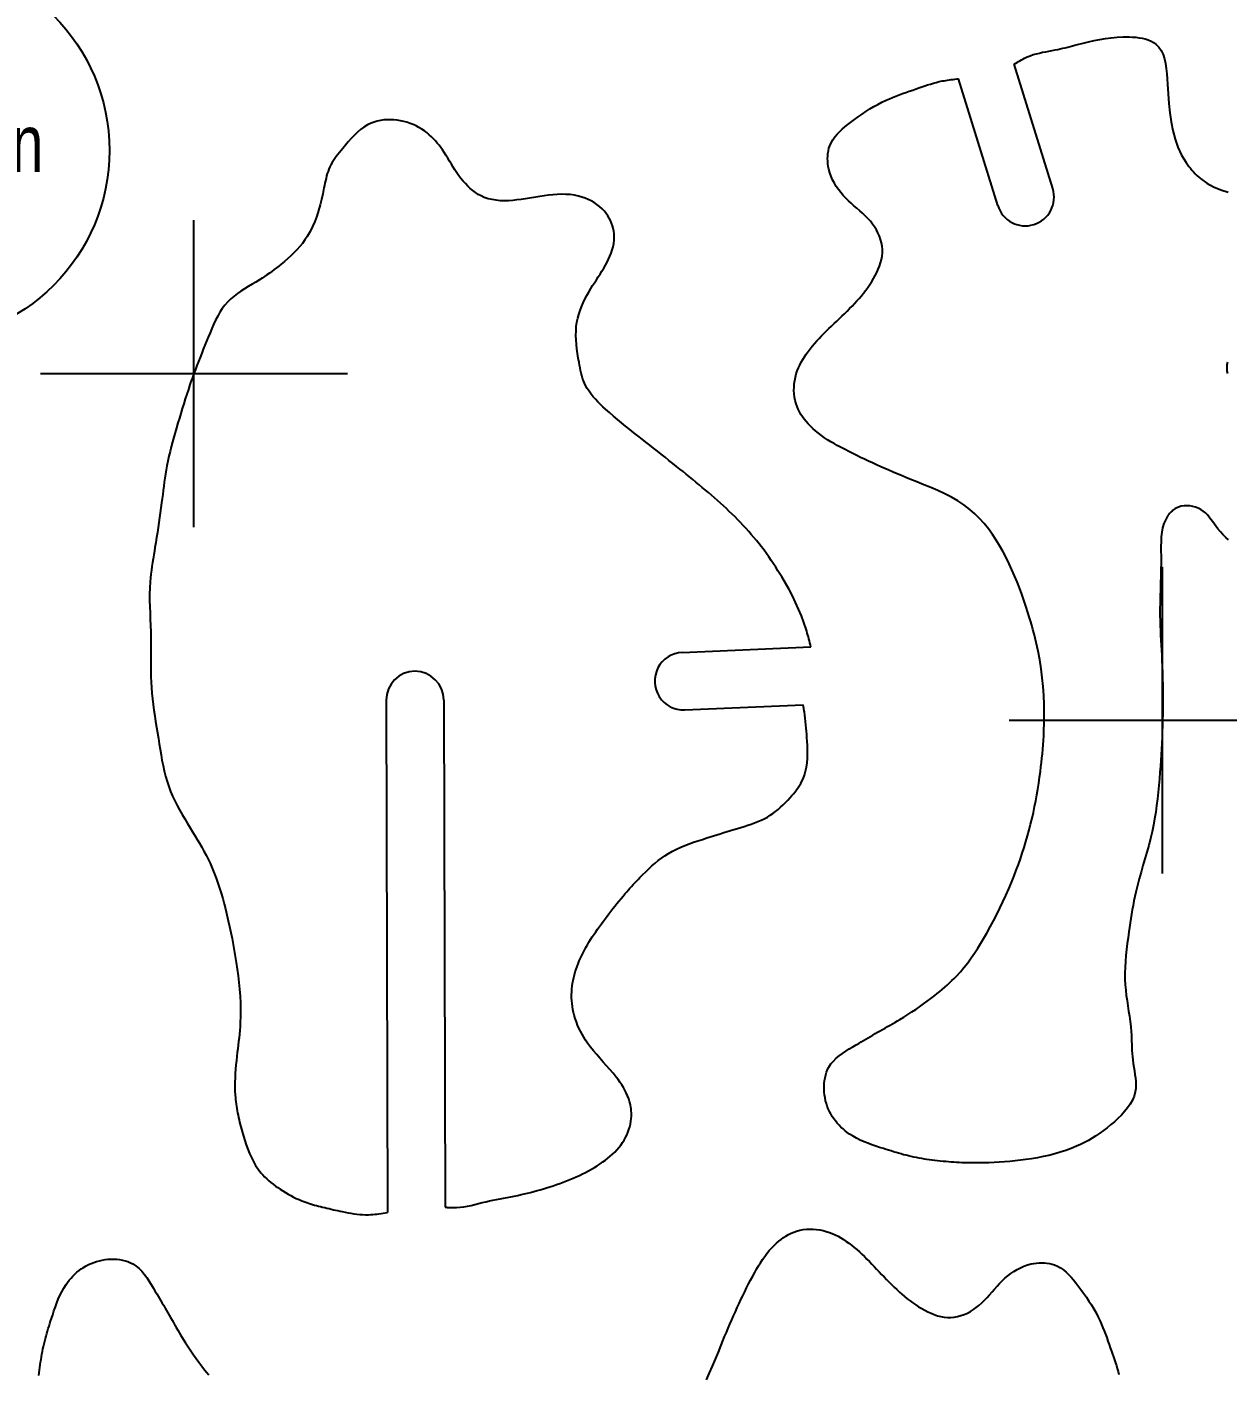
# Model space of a CAD drawing. Header units: millimetres. Extents: x -0.1 to 63, y 0 to 35.
# Drawn here: x 16.67 to 24.48, y 14.26 to 23.04 of the extents above; entities that cross this region are included whole.
import ezdxf

# ---------------------------------------------------------------- set-up
doc = ezdxf.new("R2010")
doc.units = ezdxf.units.MM
doc.header["$MEASUREMENT"] = 0
doc.header["$PDMODE"] = 2
doc.layers.get('0').update_dxf_attribs({"linetype": 'CONTINUOUS'})
doc.layers.add('CK_LEVEL_1', color=7, linetype='CONTINUOUS')
doc.styles.get("Standard").update_dxf_attribs({"font": 'txt', "width": 0.75})

msp = doc.modelspace()

# ---------------------------------------------------------------- linework, layer by layer
at = {"color": 1, "linetype": 'CONTINUOUS'}
msp.add_circle((15.9608, 22.232), 1.2429, dxfattribs=at)
at = {"layer": 'CK_LEVEL_1', "color": 3, "linetype": 'CONTINUOUS'}
for p, q in [((23.3479, 21.9842), (23.0972, 22.7944)), ((22.9895, 21.8732), (22.7339, 22.699)), ((20.9344, 18.9621), (21.7724, 18.9992)), ((19.006, 18.6509), (19.0144, 15.314)), ((19.3812, 18.6519), (19.3895, 15.3482)), ((20.951, 18.5872), (21.7219, 18.6214))]:
    msp.add_line(p, q, dxfattribs=at)
for points in [[(23.0972, 22.7944), (23.1064, 22.8001), (23.1156, 22.8059), (23.1249, 22.8115), (23.1342, 22.8171), (23.1436, 22.8225), (23.153, 22.8277), (23.1626, 22.8327), (23.1722, 22.8375), (23.182, 22.8419), (23.2012, 22.8496), (23.2208, 22.8563), (23.2408, 22.862), (23.261, 22.8671), (23.2815, 22.8715), (23.3022, 22.8757), (23.3229, 22.8796), (23.3437, 22.8834), (23.3644, 22.8874), (23.3806, 22.8908), (23.3967, 22.8943), (23.4128, 22.898), (23.4289, 22.9017), (23.4448, 22.9056), (23.4608, 22.9096), (23.4767, 22.9136), (23.4925, 22.9176), (23.5083, 22.9216), (23.5447, 22.9308), (23.5811, 22.9396), (23.6175, 22.9479), (23.6542, 22.9553), (23.6912, 22.9617), (23.7288, 22.9668), (23.767, 22.9704), (23.8059, 22.9722), (23.8458, 22.9721), (23.8671, 22.9711), (23.8885, 22.9694), (23.9096, 22.9668), (23.9304, 22.9632), (23.9504, 22.9585), (23.9696, 22.9525), (23.9876, 22.9451), (24.0042, 22.9361), (24.0192, 22.9255), (24.0384, 22.9062), (24.0538, 22.8832), (24.0659, 22.8572), (24.0751, 22.8286), (24.0819, 22.7979), (24.0869, 22.7657), (24.0904, 22.7324), (24.093, 22.6986), (24.0951, 22.6647), (24.0992, 22.6004), (24.104, 22.5379), (24.1103, 22.4773), (24.1186, 22.4185), (24.1297, 22.3616), (24.1444, 22.3067), (24.1631, 22.2537), (24.1868, 22.2026), (24.216, 22.1536), (24.2249, 22.1408), (24.2342, 22.1282), (24.2439, 22.1158), (24.2541, 22.1036), (24.2646, 22.0919), (24.2755, 22.0804), (24.2868, 22.0694), (24.2985, 22.0588), (24.3105, 22.0488), (24.3515, 22.0199), (24.3954, 21.996), (24.4419, 21.9767), (24.4904, 21.9612)], [(24.4853, 20.852), (24.4822, 20.8382), (24.4806, 20.8239), (24.4806, 20.8093), (24.482, 20.7946), (24.4849, 20.78)], [(17.7541, 20.779), (17.7524, 20.7744), (17.7507, 20.7698), (17.7491, 20.7652), (17.7474, 20.7606), (17.7457, 20.756), (17.7441, 20.7513), (17.7424, 20.7467), (17.7408, 20.7421), (17.7391, 20.7375), (17.7284, 20.7067), (17.718, 20.6757), (17.7077, 20.6447), (17.6977, 20.6135), (17.6879, 20.5822), (17.6783, 20.5509), (17.6687, 20.5195), (17.6593, 20.488), (17.65, 20.4566), (17.6409, 20.4258), (17.632, 20.3949), (17.6233, 20.3641), (17.6148, 20.3332), (17.6066, 20.3022), (17.5989, 20.2712), (17.5915, 20.24), (17.5847, 20.2088), (17.5784, 20.1774), (17.5735, 20.1509), (17.5691, 20.1243), (17.565, 20.0976), (17.5612, 20.0709), (17.5575, 20.0441), (17.554, 20.0174), (17.5506, 19.9906), (17.5472, 19.9637), (17.5438, 19.937), (17.5396, 19.9046), (17.5352, 19.8723), (17.5307, 19.84), (17.526, 19.8077), (17.5212, 19.7754), (17.5162, 19.7432), (17.5112, 19.7109), (17.506, 19.6787), (17.5006, 19.6465), (17.4964, 19.6216), (17.4922, 19.5968), (17.4881, 19.572), (17.4841, 19.5471), (17.4803, 19.5223), (17.4768, 19.4974), (17.4737, 19.4725), (17.4711, 19.4475), (17.4689, 19.4226), (17.4667, 19.382), (17.4657, 19.3414), (17.4658, 19.3007), (17.4667, 19.2599), (17.4681, 19.2191), (17.4698, 19.1783), (17.4715, 19.1374), (17.473, 19.0965), (17.4741, 19.0556), (17.4744, 19.0196), (17.4744, 18.9836), (17.4741, 18.9476), (17.4738, 18.9116), (17.4736, 18.8757), (17.4736, 18.8398), (17.4741, 18.8039), (17.4753, 18.7681), (17.4771, 18.7324), (17.48, 18.6956), (17.4838, 18.6589), (17.4883, 18.6223), (17.4934, 18.5856), (17.499, 18.549), (17.5049, 18.5123), (17.5109, 18.4757), (17.517, 18.4389), (17.523, 18.4021), (17.5286, 18.3666), (17.5342, 18.331), (17.54, 18.2955), (17.5462, 18.2601), (17.553, 18.2249), (17.5605, 18.19), (17.5691, 18.1554), (17.5789, 18.1213), (17.59, 18.0876), (17.602, 18.0565), (17.6152, 18.0257), (17.6295, 17.9954), (17.6448, 17.9655), (17.6608, 17.9358), (17.6775, 17.9064), (17.6947, 17.8772), (17.7122, 17.8482), (17.7299, 17.8192), (17.7453, 17.794), (17.7606, 17.7689), (17.7758, 17.7436), (17.7908, 17.7183), (17.8054, 17.6929), (17.8197, 17.6673), (17.8335, 17.6414), (17.8467, 17.6153), (17.8593, 17.589), (17.8735, 17.5571), (17.8867, 17.5248), (17.8991, 17.4922), (17.9107, 17.4592), (17.9216, 17.4259), (17.9319, 17.3924), (17.9415, 17.3586), (17.9507, 17.3248), (17.9594, 17.2908), (17.9689, 17.2523), (17.9779, 17.2138), (17.9864, 17.1752), (17.9945, 17.1365), (18.0022, 17.0978), (18.0095, 17.0589), (18.0164, 17.02), (18.0229, 16.981), (18.0291, 16.9419), (18.0355, 16.8983), (18.0413, 16.8547), (18.0465, 16.811), (18.0509, 16.7672), (18.0543, 16.7234), (18.0567, 16.6796), (18.0579, 16.6357), (18.0578, 16.592), (18.0562, 16.5483), (18.0547, 16.524), (18.0528, 16.4998), (18.0506, 16.4756), (18.0481, 16.4513), (18.0454, 16.4271), (18.0425, 16.4029), (18.0396, 16.3787), (18.0367, 16.3545), (18.0338, 16.3302), (18.0307, 16.3022), (18.0278, 16.2741), (18.0254, 16.2461), (18.0233, 16.218), (18.0218, 16.1899), (18.0209, 16.1618), (18.0208, 16.1337), (18.0214, 16.1056), (18.0229, 16.0776), (18.0241, 16.063), (18.0255, 16.0484), (18.0272, 16.0339), (18.029, 16.0194), (18.0311, 16.0049), (18.0334, 15.9904), (18.0359, 15.976), (18.0386, 15.9616), (18.0414, 15.9473), (18.0446, 15.932), (18.048, 15.9167), (18.0516, 15.9014), (18.0553, 15.8862), (18.0591, 15.871), (18.0632, 15.8559), (18.0674, 15.8407), (18.0717, 15.8256), (18.0762, 15.8104), (18.085, 15.782), (18.0945, 15.7538), (18.1047, 15.7258), (18.1159, 15.6982), (18.1281, 15.6712), (18.1415, 15.645), (18.1562, 15.6196), (18.1724, 15.5953), (18.1902, 15.5722), (18.2022, 15.5584), (18.2148, 15.5452), (18.228, 15.5324), (18.2418, 15.52), (18.2559, 15.5081), (18.2705, 15.4967), (18.2854, 15.4856), (18.3006, 15.4748), (18.316, 15.4644), (18.3329, 15.4535), (18.3501, 15.4429), (18.3674, 15.4328), (18.385, 15.4231), (18.4027, 15.4139), (18.4207, 15.4051), (18.4389, 15.3968), (18.4573, 15.3891), (18.476, 15.382), (18.4886, 15.3775), (18.5013, 15.3733), (18.5141, 15.3692), (18.5269, 15.3654), (18.5398, 15.3617), (18.5528, 15.3582), (18.5658, 15.3548), (18.5788, 15.3515), (18.5918, 15.3483), (18.606, 15.3448), (18.6202, 15.3413), (18.6344, 15.338), (18.6487, 15.3347), (18.6629, 15.3314), (18.6772, 15.3282), (18.6915, 15.325), (18.7058, 15.322), (18.7202, 15.3189), (18.739, 15.3151), (18.7579, 15.3115), (18.7768, 15.3081), (18.7958, 15.3051), (18.8148, 15.3025), (18.8338, 15.3005), (18.8528, 15.2991), (18.8718, 15.2983), (18.8909, 15.2984), (18.9046, 15.299), (18.9184, 15.3), (18.9321, 15.3013), (18.9458, 15.303), (18.9595, 15.3049), (18.9732, 15.307), (18.987, 15.3092), (19.0007, 15.3116), (19.0144, 15.314)], [(24.4933, 19.6951), (24.4745, 19.7117), (24.4564, 19.7291), (24.4391, 19.7474), (24.4228, 19.7667), (24.4113, 19.7818), (24.4002, 19.7972), (24.3892, 19.8128), (24.3781, 19.8282), (24.3666, 19.8432), (24.3545, 19.8575), (24.3415, 19.8708), (24.3274, 19.8829), (24.3119, 19.8934), (24.2957, 19.9019), (24.2783, 19.9087), (24.26, 19.9136), (24.2413, 19.9167), (24.2223, 19.9178), (24.2034, 19.9169), (24.1849, 19.9139), (24.1671, 19.9087), (24.1504, 19.9013), (24.1435, 19.8974), (24.1369, 19.893), (24.1306, 19.8882), (24.1245, 19.8831), (24.1187, 19.8778), (24.1131, 19.8721), (24.1079, 19.8662), (24.1029, 19.8601), (24.0982, 19.8538), (24.0831, 19.8288), (24.0716, 19.8022), (24.0634, 19.7741), (24.0579, 19.7449), (24.0545, 19.7148), (24.0528, 19.684), (24.0523, 19.6528), (24.0525, 19.6214), (24.0528, 19.5902), (24.0527, 19.5454), (24.0521, 19.5013), (24.0511, 19.4577), (24.0499, 19.4146), (24.0486, 19.3718), (24.0473, 19.3292), (24.0464, 19.2868), (24.0459, 19.2443), (24.046, 19.2017), (24.0466, 19.1698), (24.0476, 19.1377), (24.0488, 19.1056), (24.0503, 19.0734), (24.0519, 19.0411), (24.0536, 19.0088), (24.0554, 18.9765), (24.0571, 18.9441), (24.0586, 18.9118), (24.0604, 18.871), (24.0618, 18.8303), (24.063, 18.7897), (24.0638, 18.7491), (24.0644, 18.7084), (24.0646, 18.6678), (24.0646, 18.6273), (24.0643, 18.5867), (24.0636, 18.5461), (24.0636, 18.5433), (24.0635, 18.5404), (24.0635, 18.5376), (24.0634, 18.5347), (24.0633, 18.5319), (24.0633, 18.529), (24.0632, 18.5262), (24.0631, 18.5233), (24.0631, 18.5205)], [(19.3895, 15.3482), (19.3952, 15.3477), (19.4009, 15.3471), (19.4066, 15.3466), (19.4123, 15.3461), (19.418, 15.3457), (19.4236, 15.3453), (19.4293, 15.345), (19.435, 15.3448), (19.4407, 15.3446), (19.4647, 15.345), (19.4887, 15.347), (19.5126, 15.3502), (19.5365, 15.3545), (19.5603, 15.3596), (19.5841, 15.3652), (19.6079, 15.3711), (19.6317, 15.3771), (19.6554, 15.3829), (19.6786, 15.3882), (19.7017, 15.3931), (19.7248, 15.3977), (19.748, 15.4022), (19.7711, 15.4066), (19.7942, 15.411), (19.8173, 15.4154), (19.8403, 15.4199), (19.8634, 15.4246), (19.8844, 15.4292), (19.9053, 15.4339), (19.9262, 15.4389), (19.9471, 15.4442), (19.968, 15.4496), (19.9888, 15.4553), (20.0095, 15.4611), (20.0302, 15.4672), (20.0508, 15.4735), (20.0727, 15.4804), (20.0945, 15.4875), (20.1163, 15.4949), (20.1379, 15.5025), (20.1595, 15.5104), (20.1809, 15.5186), (20.2022, 15.5272), (20.2234, 15.536), (20.2444, 15.5452), (20.2645, 15.5544), (20.2845, 15.5639), (20.3043, 15.5739), (20.3239, 15.5842), (20.3433, 15.595), (20.3624, 15.6062), (20.3813, 15.6178), (20.3999, 15.63), (20.4182, 15.6426), (20.4344, 15.6545), (20.4503, 15.6669), (20.4658, 15.6797), (20.4808, 15.6931), (20.4952, 15.707), (20.5091, 15.7215), (20.5223, 15.7366), (20.5347, 15.7523), (20.5462, 15.7687), (20.5562, 15.7845), (20.5654, 15.8009), (20.5737, 15.8178), (20.581, 15.8352), (20.5875, 15.8528), (20.5929, 15.8708), (20.5972, 15.8891), (20.6005, 15.9076), (20.6026, 15.9262), (20.6034, 15.9384), (20.6036, 15.9506), (20.6034, 15.9629), (20.6027, 15.9751), (20.6014, 15.9873), (20.5998, 15.9994), (20.5976, 16.0114), (20.595, 16.0233), (20.592, 16.0351), (20.5859, 16.0544), (20.5787, 16.0734), (20.5704, 16.0919), (20.5612, 16.1101), (20.5512, 16.1279), (20.5404, 16.1453), (20.529, 16.1623), (20.517, 16.179), (20.5046, 16.1953), (20.4843, 16.2206), (20.4632, 16.2453), (20.4418, 16.2695), (20.4202, 16.2934), (20.3986, 16.3174), (20.3774, 16.3415), (20.3566, 16.366), (20.3366, 16.3911), (20.3176, 16.417), (20.3052, 16.4355), (20.2933, 16.4544), (20.2821, 16.4738), (20.2716, 16.4936), (20.2619, 16.5138), (20.253, 16.5344), (20.2449, 16.5553), (20.2376, 16.5765), (20.2313, 16.598), (20.2267, 16.6167), (20.2227, 16.6356), (20.2195, 16.6546), (20.2171, 16.6737), (20.2153, 16.6929), (20.2143, 16.7121), (20.2141, 16.7313), (20.2146, 16.7506), (20.2159, 16.7697), (20.2179, 16.7884), (20.2206, 16.807), (20.2239, 16.8255), (20.2279, 16.8439), (20.2325, 16.8621), (20.2377, 16.8802), (20.2434, 16.8982), (20.2496, 16.916), (20.2563, 16.9336), (20.2637, 16.9518), (20.2716, 16.9699), (20.28, 16.9877), (20.2887, 17.0054), (20.2979, 17.0228), (20.3073, 17.0401), (20.3171, 17.0572), (20.3272, 17.0741), (20.3376, 17.0908), (20.3487, 17.1082), (20.3601, 17.1255), (20.3717, 17.1425), (20.3835, 17.1595), (20.3955, 17.1763), (20.4077, 17.1931), (20.4199, 17.2097), (20.4323, 17.2263), (20.4448, 17.2428), (20.4575, 17.2595), (20.4704, 17.2762), (20.4833, 17.2928), (20.4962, 17.3094), (20.5093, 17.3259), (20.5225, 17.3422), (20.5359, 17.3585), (20.5493, 17.3746), (20.5629, 17.3906), (20.5732, 17.4025), (20.5835, 17.4142), (20.5939, 17.4259), (20.6044, 17.4376), (20.615, 17.4492), (20.6257, 17.4607), (20.6365, 17.4721), (20.6474, 17.4835), (20.6583, 17.4948), (20.6774, 17.5143), (20.6968, 17.5334), (20.7165, 17.5522), (20.7367, 17.5705), (20.7572, 17.5883), (20.7783, 17.6054), (20.7998, 17.6217), (20.822, 17.6371), (20.8447, 17.6515), (20.8706, 17.6662), (20.8971, 17.6798), (20.9243, 17.6922), (20.9519, 17.7038), (20.9799, 17.7145), (21.0083, 17.7247), (21.0368, 17.7344), (21.0654, 17.7437), (21.094, 17.7529), (21.1162, 17.7599), (21.1383, 17.7669), (21.1604, 17.7739), (21.1825, 17.7809), (21.2046, 17.7878), (21.2267, 17.7947), (21.2489, 17.8015), (21.2711, 17.8083), (21.2934, 17.815), (21.3159, 17.8218), (21.3384, 17.8286), (21.3608, 17.8356), (21.3831, 17.843), (21.4052, 17.8508), (21.4269, 17.8593), (21.4482, 17.8684), (21.469, 17.8785), (21.4893, 17.8895), (21.5075, 17.9007), (21.5252, 17.9128), (21.5423, 17.9258), (21.5591, 17.9394), (21.5753, 17.9537), (21.5912, 17.9687), (21.6067, 17.9841), (21.6219, 18), (21.6367, 18.0162), (21.6478, 18.0287), (21.6587, 18.0414), (21.6692, 18.0543), (21.6793, 18.0674), (21.689, 18.0808), (21.6981, 18.0945), (21.7065, 18.1084), (21.7142, 18.1227), (21.7211, 18.1373), (21.7307, 18.1625), (21.7381, 18.1886), (21.7435, 18.2154), (21.7471, 18.2428), (21.7493, 18.2706), (21.7502, 18.2987), (21.7502, 18.3269), (21.7494, 18.3552), (21.7481, 18.3833), (21.747, 18.405), (21.7457, 18.4266), (21.7442, 18.4481), (21.7425, 18.4694), (21.7405, 18.4907), (21.7383, 18.5119), (21.7358, 18.5331), (21.733, 18.5542), (21.7298, 18.5753), (21.729, 18.5804), (21.7282, 18.5856), (21.7273, 18.5907), (21.7264, 18.5958), (21.7255, 18.6009), (21.7246, 18.606), (21.7237, 18.6112), (21.7228, 18.6163), (21.7219, 18.6214)]]:
    msp.add_lwpolyline(points, dxfattribs=at)
at = {"layer": 'CK_LEVEL_1', "color": 1, "linetype": 'CONTINUOUS'}
for points in [[(24.0631, 18.5205), (24.0621, 18.4829), (24.0608, 18.4453), (24.0593, 18.4078), (24.0576, 18.3702), (24.0556, 18.3326), (24.0534, 18.295), (24.0511, 18.2574), (24.0485, 18.2198), (24.0457, 18.1822), (24.0423, 18.1386), (24.0385, 18.095), (24.0343, 18.0515), (24.0295, 18.008), (24.0241, 17.9646), (24.018, 17.9214), (24.011, 17.8783), (24.0031, 17.8354), (23.9942, 17.7928), (23.9838, 17.7488), (23.9725, 17.7049), (23.9605, 17.6613), (23.948, 17.6177), (23.9354, 17.5742), (23.9229, 17.5306), (23.9108, 17.487), (23.8992, 17.4433), (23.8886, 17.3994), (23.8823, 17.371), (23.8764, 17.3425), (23.8709, 17.314), (23.8658, 17.2854), (23.8609, 17.2567), (23.8563, 17.2279), (23.8519, 17.1991), (23.8476, 17.1702), (23.8434, 17.1413), (23.838, 17.103), (23.8329, 17.0646), (23.8283, 17.0261), (23.8243, 16.9876), (23.821, 16.9491), (23.8188, 16.9106), (23.8177, 16.8721), (23.818, 16.8337), (23.8198, 16.7953), (23.8227, 16.7612), (23.8266, 16.7272), (23.8313, 16.6932), (23.8364, 16.6593), (23.8417, 16.6254), (23.8469, 16.5915), (23.8516, 16.5576), (23.8556, 16.5237), (23.8587, 16.4898), (23.8599, 16.4697), (23.8608, 16.4495), (23.8616, 16.4294), (23.8622, 16.4091), (23.8629, 16.3889), (23.8637, 16.3686), (23.8649, 16.3482), (23.8665, 16.3277), (23.8686, 16.3071), (23.8718, 16.2836), (23.8756, 16.26), (23.8794, 16.2364), (23.883, 16.2129), (23.8861, 16.1895), (23.8881, 16.1664), (23.8889, 16.1436), (23.8879, 16.1212), (23.8848, 16.0993), (23.8774, 16.0718), (23.8663, 16.0453), (23.8521, 16.0196), (23.8352, 15.9948), (23.8159, 15.9709), (23.7948, 15.9479), (23.7723, 15.9258), (23.7488, 15.9045), (23.7248, 15.8842), (23.7011, 15.8652), (23.6774, 15.847), (23.6534, 15.8297), (23.6292, 15.8132), (23.6048, 15.7976), (23.58, 15.7829), (23.5549, 15.7691), (23.5293, 15.7562), (23.5033, 15.7441), (23.4686, 15.7297), (23.4331, 15.7167), (23.397, 15.7051), (23.3603, 15.6947), (23.3232, 15.6854), (23.2857, 15.6772), (23.2479, 15.67), (23.21, 15.6636), (23.172, 15.658), (23.1374, 15.6535), (23.1029, 15.6495), (23.0685, 15.6461), (23.034, 15.6431), (22.9995, 15.6407), (22.965, 15.6388), (22.9305, 15.6374), (22.896, 15.6365), (22.8615, 15.636), (22.8439, 15.6359), (22.8262, 15.636), (22.8086, 15.6362), (22.791, 15.6365), (22.7734, 15.6369), (22.7557, 15.6375), (22.7381, 15.6383), (22.7205, 15.6391), (22.7029, 15.6402), (22.6854, 15.6413), (22.6679, 15.6427), (22.6504, 15.6442), (22.6329, 15.6458), (22.6154, 15.6476), (22.598, 15.6495), (22.5805, 15.6516), (22.5631, 15.6538), (22.5457, 15.6562), (22.5285, 15.6587), (22.5113, 15.6614), (22.4942, 15.6642), (22.4771, 15.6673), (22.4601, 15.6705), (22.4431, 15.6739), (22.4261, 15.6775), (22.4092, 15.6814), (22.3924, 15.6855), (22.376, 15.6897), (22.3596, 15.6942), (22.3433, 15.6988), (22.327, 15.7036), (22.3107, 15.7086), (22.2945, 15.7137), (22.2782, 15.7188), (22.262, 15.724), (22.2457, 15.7292), (22.2201, 15.7375), (22.1944, 15.746), (22.1689, 15.7548), (22.1436, 15.7641), (22.1186, 15.7742), (22.0941, 15.785), (22.0701, 15.7969), (22.0467, 15.8099), (22.0241, 15.8242), (22.0095, 15.8346), (21.9953, 15.8456), (21.9816, 15.8572), (21.9684, 15.8695), (21.9557, 15.8823), (21.9437, 15.8956), (21.9323, 15.9095), (21.9217, 15.924), (21.9118, 15.9389), (21.9023, 15.9549), (21.8937, 15.9714), (21.886, 15.9883), (21.8792, 16.0057), (21.8733, 16.0234), (21.8684, 16.0415), (21.8644, 16.0599), (21.8614, 16.0786), (21.8593, 16.0975), (21.8582, 16.1164), (21.8581, 16.1353), (21.8591, 16.1542), (21.8612, 16.1729), (21.8644, 16.1914), (21.8688, 16.2094), (21.8744, 16.2269), (21.8813, 16.2437), (21.8895, 16.2596), (21.9032, 16.2805), (21.9192, 16.2997), (21.9372, 16.3176), (21.9569, 16.3341), (21.9778, 16.3497), (21.9998, 16.3644), (22.0223, 16.3785), (22.0452, 16.392), (22.068, 16.4054), (22.0838, 16.4146), (22.0995, 16.4239), (22.115, 16.4331), (22.1304, 16.4422), (22.1458, 16.4513), (22.1611, 16.4604), (22.1764, 16.4694), (22.1917, 16.4783), (22.2071, 16.4873), (22.2232, 16.4964), (22.2393, 16.5056), (22.2554, 16.5147), (22.2716, 16.5239), (22.2878, 16.533), (22.3039, 16.5423), (22.3201, 16.5516), (22.3361, 16.5609), (22.3522, 16.5705), (22.3783, 16.5864), (22.4043, 16.6027), (22.4299, 16.6194), (22.4554, 16.6364), (22.4805, 16.6538), (22.5055, 16.6715), (22.5302, 16.6896), (22.5546, 16.7081), (22.5789, 16.7268), (22.5954, 16.74), (22.6119, 16.7533), (22.6282, 16.7669), (22.6442, 16.7806), (22.6601, 16.7946), (22.6757, 16.8089), (22.691, 16.8234), (22.706, 16.8383), (22.7207, 16.8534), (22.7463, 16.8814), (22.7707, 16.9105), (22.7941, 16.9404), (22.8166, 16.9711), (22.8383, 17.0025), (22.8592, 17.0344), (22.8794, 17.0669), (22.899, 17.0997), (22.9181, 17.1328), (22.9405, 17.1731), (22.9623, 17.2136), (22.9834, 17.2545), (23.0038, 17.2956), (23.0236, 17.337), (23.0427, 17.3787), (23.0612, 17.4207), (23.079, 17.4629), (23.096, 17.5055), (23.1102, 17.5423), (23.1238, 17.5793), (23.1368, 17.6165), (23.1494, 17.6539), (23.1614, 17.6915), (23.1728, 17.7293), (23.1837, 17.7672), (23.1941, 17.8053), (23.2038, 17.8435), (23.2129, 17.8812), (23.2214, 17.9191), (23.2294, 17.9571), (23.2369, 17.9952), (23.2439, 18.0334), (23.2504, 18.0717), (23.2564, 18.11), (23.262, 18.1484), (23.2672, 18.1869), (23.2708, 18.2156), (23.2742, 18.2444), (23.2773, 18.2732), (23.2802, 18.302), (23.2828, 18.3308), (23.2851, 18.3597), (23.2871, 18.3885), (23.2888, 18.4175), (23.2901, 18.4464), (23.2919, 18.5049), (23.2923, 18.5635), (23.2912, 18.622), (23.2886, 18.6806), (23.2845, 18.739), (23.2788, 18.7973), (23.2715, 18.8554), (23.2625, 18.9132), (23.2517, 18.9707), (23.2458, 18.999), (23.2394, 19.0272), (23.2327, 19.0553), (23.2256, 19.0834), (23.2181, 19.1113), (23.2104, 19.1392), (23.2024, 19.167), (23.1941, 19.1946), (23.1856, 19.2222), (23.1727, 19.2625), (23.1593, 19.3026), (23.1453, 19.3425), (23.1307, 19.3821), (23.1154, 19.4215), (23.0992, 19.4607), (23.0822, 19.4996), (23.0643, 19.5383), (23.0454, 19.5767), (23.0246, 19.6162), (23.0026, 19.6552), (22.9793, 19.6934), (22.9546, 19.7306), (22.9285, 19.7666), (22.9008, 19.8011), (22.8715, 19.8339), (22.8406, 19.8647), (22.8078, 19.8934), (22.7695, 19.9224), (22.7293, 19.9488), (22.6874, 19.973), (22.6441, 19.9953), (22.5997, 20.0161), (22.5546, 20.0358), (22.509, 20.0546), (22.4632, 20.073), (22.4176, 20.0913), (22.39, 20.1025), (22.3626, 20.1138), (22.3353, 20.1252), (22.3081, 20.1368), (22.281, 20.1484), (22.254, 20.1602), (22.2271, 20.172), (22.2003, 20.1841), (22.1735, 20.1962), (22.1477, 20.208), (22.122, 20.22), (22.0964, 20.2322), (22.0708, 20.2446), (22.0453, 20.2572), (22.02, 20.27), (21.9947, 20.2832), (21.9696, 20.2966), (21.9446, 20.3103), (21.9234, 20.3224), (21.9023, 20.3348), (21.8815, 20.3476), (21.8611, 20.3609), (21.8411, 20.3748), (21.8216, 20.3893), (21.8026, 20.4046), (21.7843, 20.4207), (21.7667, 20.4377), (21.7536, 20.4516), (21.741, 20.4661), (21.729, 20.4812), (21.7178, 20.4968), (21.7074, 20.5129), (21.6979, 20.5295), (21.6894, 20.5466), (21.682, 20.5642), (21.6757, 20.5821), (21.6701, 20.603), (21.666, 20.6244), (21.6634, 20.646), (21.6623, 20.6678), (21.6626, 20.6897), (21.6643, 20.7116), (21.6673, 20.7334), (21.6716, 20.7548), (21.6772, 20.7759), (21.6838, 20.7958), (21.6914, 20.8152), (21.6999, 20.8342), (21.7093, 20.8528), (21.7196, 20.8709), (21.7305, 20.8887), (21.7421, 20.906), (21.7543, 20.923), (21.7669, 20.9396), (21.7811, 20.9572), (21.7958, 20.9745), (21.8108, 20.9914), (21.8261, 21.008), (21.8418, 21.0243), (21.8577, 21.0404), (21.8737, 21.0564), (21.89, 21.0721), (21.9063, 21.0878), (21.9233, 21.104), (21.9403, 21.1202), (21.9573, 21.1363), (21.9743, 21.1526), (21.9912, 21.1688), (22.0079, 21.1852), (22.0245, 21.2018), (22.0408, 21.2185), (22.0569, 21.2354), (22.0721, 21.252), (22.0871, 21.2688), (22.1016, 21.2859), (22.1159, 21.3034), (22.1297, 21.3212), (22.143, 21.3395), (22.1559, 21.3582), (22.1684, 21.3774), (22.1802, 21.3971), (22.1913, 21.417), (22.2017, 21.4373), (22.2111, 21.4581), (22.2195, 21.4792), (22.2265, 21.5006), (22.2321, 21.5222), (22.2361, 21.544), (22.2382, 21.5659), (22.2383, 21.5878), (22.2363, 21.6097), (22.2322, 21.6314), (22.2263, 21.6528), (22.2186, 21.674), (22.2094, 21.6946), (22.1987, 21.7147), (22.1868, 21.7341), (22.1738, 21.7528), (22.1598, 21.7705), (22.1434, 21.7891), (22.1262, 21.8067), (22.1083, 21.8236), (22.0901, 21.8399), (22.0716, 21.8559), (22.0531, 21.8719), (22.0347, 21.8881), (22.0167, 21.9046), (21.9991, 21.9218), (21.9825, 21.9396), (21.9667, 21.9583), (21.9519, 21.9777), (21.9381, 21.9979), (21.9255, 22.0189), (21.9142, 22.0406), (21.9043, 22.0631), (21.8961, 22.0862), (21.8895, 22.1101), (21.886, 22.1271), (21.8834, 22.1443), (21.8818, 22.1616), (21.8812, 22.1789), (21.8817, 22.1961), (21.8833, 22.2131), (21.8861, 22.2298), (21.8901, 22.2461), (21.8953, 22.2619), (21.9044, 22.2822), (21.9156, 22.3015), (21.9286, 22.3199), (21.9431, 22.3374), (21.959, 22.3541), (21.976, 22.3701), (21.9937, 22.3856), (22.012, 22.4005), (22.0306, 22.415), (22.0555, 22.4338), (22.0806, 22.452), (22.1057, 22.4696), (22.1311, 22.4864), (22.1567, 22.5026), (22.1826, 22.5179), (22.2088, 22.5325), (22.2355, 22.5464), (22.2626, 22.5593), (22.2835, 22.5687), (22.3048, 22.5776), (22.3262, 22.5861), (22.3478, 22.5944), (22.3696, 22.6023), (22.3915, 22.6102), (22.4134, 22.6179), (22.4354, 22.6255), (22.4574, 22.6332), (22.4762, 22.6397), (22.495, 22.6463), (22.5137, 22.6527), (22.5326, 22.659), (22.5514, 22.665), (22.5704, 22.6706), (22.5894, 22.6759), (22.6085, 22.6806), (22.6278, 22.6848), (22.6394, 22.6869), (22.6511, 22.6889), (22.6629, 22.6907), (22.6747, 22.6923), (22.6865, 22.6938), (22.6983, 22.6952), (22.7101, 22.6965), (22.722, 22.6978), (22.7339, 22.699)], [(21.7724, 18.9992), (21.7692, 19.0119), (21.766, 19.0246), (21.7627, 19.0372), (21.7594, 19.0499), (21.7561, 19.0625), (21.7526, 19.0751), (21.7491, 19.0876), (21.7454, 19.1001), (21.7416, 19.1126), (21.7269, 19.1572), (21.7104, 19.2013), (21.6924, 19.2447), (21.6729, 19.2876), (21.6521, 19.3299), (21.6301, 19.3717), (21.607, 19.413), (21.583, 19.4537), (21.5582, 19.4939), (21.5437, 19.5166), (21.5289, 19.5392), (21.5139, 19.5616), (21.4986, 19.5838), (21.483, 19.6058), (21.4672, 19.6275), (21.451, 19.649), (21.4345, 19.6703), (21.4177, 19.6913), (21.4012, 19.7112), (21.3844, 19.731), (21.3674, 19.7505), (21.35, 19.7697), (21.3324, 19.7887), (21.3145, 19.8075), (21.2965, 19.8261), (21.2782, 19.8445), (21.2597, 19.8627), (21.241, 19.8808), (21.222, 19.8987), (21.203, 19.9164), (21.1837, 19.934), (21.1644, 19.9514), (21.1449, 19.9687), (21.1253, 19.9858), (21.1056, 20.0028), (21.0858, 20.0197), (21.0652, 20.0371), (21.0445, 20.0544), (21.0238, 20.0716), (21.0029, 20.0888), (20.982, 20.1058), (20.9611, 20.1228), (20.94, 20.1398), (20.919, 20.1567), (20.8979, 20.1735), (20.8729, 20.1934), (20.8479, 20.2132), (20.8229, 20.233), (20.7979, 20.2528), (20.7728, 20.2725), (20.7478, 20.2922), (20.7228, 20.3118), (20.6977, 20.3314), (20.6728, 20.351), (20.6459, 20.3721), (20.6191, 20.3933), (20.5924, 20.4145), (20.5657, 20.4359), (20.5392, 20.4575), (20.5128, 20.4794), (20.4865, 20.5017), (20.4604, 20.5244), (20.4344, 20.5475), (20.4176, 20.5629), (20.401, 20.5786), (20.3849, 20.5946), (20.3693, 20.611), (20.3543, 20.6279), (20.3403, 20.6453), (20.3273, 20.6632), (20.3154, 20.6819), (20.3049, 20.7012), (20.2978, 20.7166), (20.2914, 20.7324), (20.2858, 20.7486), (20.2808, 20.765), (20.2764, 20.7818), (20.2724, 20.7987), (20.2688, 20.8158), (20.2654, 20.833), (20.2622, 20.8503), (20.257, 20.8798), (20.2523, 20.9093), (20.2483, 20.9388), (20.2451, 20.9682), (20.243, 20.9976), (20.2421, 21.0269), (20.2426, 21.056), (20.2447, 21.0849), (20.2487, 21.1136), (20.2539, 21.1392), (20.2607, 21.1644), (20.2688, 21.1895), (20.2781, 21.2142), (20.2885, 21.2386), (20.2999, 21.2626), (20.3121, 21.2863), (20.3251, 21.3095), (20.3386, 21.3323), (20.3506, 21.3514), (20.3628, 21.3703), (20.3751, 21.3891), (20.3874, 21.4078), (20.3996, 21.4266), (20.4116, 21.4456), (20.4233, 21.4648), (20.4345, 21.4844), (20.4453, 21.5045), (20.4548, 21.5239), (20.4636, 21.5437), (20.4715, 21.564), (20.4784, 21.5845), (20.4841, 21.6054), (20.4883, 21.6264), (20.4911, 21.6475), (20.4921, 21.6687), (20.4912, 21.6898), (20.489, 21.7074), (20.4854, 21.7249), (20.4805, 21.7422), (20.4744, 21.7591), (20.4671, 21.7756), (20.4587, 21.7917), (20.4493, 21.8071), (20.4388, 21.8219), (20.4275, 21.836), (20.4124, 21.852), (20.3961, 21.8668), (20.3788, 21.8803), (20.3605, 21.8926), (20.3415, 21.9035), (20.3217, 21.9133), (20.3014, 21.9217), (20.2806, 21.9288), (20.2595, 21.9347), (20.232, 21.9404), (20.2042, 21.9442), (20.1762, 21.9462), (20.1481, 21.9467), (20.1199, 21.9458), (20.0917, 21.9438), (20.0636, 21.9408), (20.0357, 21.9372), (20.0079, 21.9329), (19.9942, 21.9307), (19.9806, 21.9285), (19.9671, 21.9261), (19.9535, 21.9238), (19.9399, 21.9215), (19.9263, 21.9193), (19.9127, 21.9171), (19.899, 21.9149), (19.8851, 21.9129), (19.8581, 21.9095), (19.8308, 21.9067), (19.8033, 21.9049), (19.7759, 21.9043), (19.7487, 21.905), (19.7218, 21.9075), (19.6955, 21.9118), (19.6697, 21.9181), (19.6447, 21.9268), (19.6252, 21.9357), (19.6062, 21.9461), (19.588, 21.9579), (19.5704, 21.9709), (19.5535, 21.985), (19.5373, 22.0001), (19.5219, 22.016), (19.5072, 22.0326), (19.4933, 22.0497), (19.4797, 22.0679), (19.4668, 22.0865), (19.4544, 22.1053), (19.4425, 22.1243), (19.4308, 22.1435), (19.4192, 22.1627), (19.4075, 22.1819), (19.3956, 22.201), (19.3834, 22.2199), (19.3728, 22.2354), (19.3619, 22.2508), (19.3505, 22.2658), (19.3387, 22.2805), (19.3265, 22.2947), (19.3138, 22.3085), (19.3005, 22.3218), (19.2868, 22.3345), (19.2724, 22.3465), (19.2556, 22.3593), (19.238, 22.3711), (19.2198, 22.382), (19.201, 22.3919), (19.1816, 22.4008), (19.1617, 22.4087), (19.1413, 22.4155), (19.1206, 22.4212), (19.0994, 22.4258), (19.0778, 22.4292), (19.056, 22.4315), (19.0342, 22.4325), (19.0123, 22.4323), (18.9907, 22.4307), (18.9693, 22.4277), (18.9484, 22.4232), (18.9281, 22.4173), (18.9084, 22.4099), (18.8842, 22.3981), (18.8612, 22.3839), (18.8393, 22.3678), (18.8183, 22.3499), (18.7982, 22.3306), (18.7787, 22.3103), (18.7598, 22.2891), (18.7413, 22.2675), (18.7231, 22.2457), (18.7124, 22.2328), (18.7018, 22.2199), (18.6915, 22.2069), (18.6815, 22.1938), (18.6718, 22.1805), (18.6627, 22.1671), (18.6541, 22.1534), (18.6463, 22.1394), (18.6391, 22.125), (18.633, 22.1107), (18.6276, 22.0961), (18.6227, 22.0811), (18.6184, 22.066), (18.6145, 22.0506), (18.6109, 22.035), (18.6076, 22.0193), (18.6044, 22.0035), (18.6012, 21.9877), (18.5934, 21.9506), (18.5852, 21.9136), (18.5761, 21.8769), (18.566, 21.8406), (18.5547, 21.805), (18.5419, 21.7701), (18.5273, 21.7362), (18.5109, 21.7033), (18.4923, 21.6716), (18.477, 21.649), (18.4606, 21.6271), (18.443, 21.606), (18.4246, 21.5854), (18.4053, 21.5655), (18.3854, 21.5462), (18.3649, 21.5275), (18.3439, 21.5093), (18.3226, 21.4915), (18.3075, 21.4793), (18.2923, 21.4674), (18.2769, 21.4556), (18.2614, 21.4441), (18.2457, 21.4328), (18.2299, 21.4217), (18.2138, 21.4108), (18.1976, 21.4001), (18.1811, 21.3897), (18.1571, 21.375), (18.1327, 21.3605), (18.1084, 21.346), (18.0843, 21.3313), (18.0606, 21.3161), (18.0376, 21.3003), (18.0156, 21.2836), (17.9947, 21.2658), (17.9752, 21.2468), (17.9564, 21.2252), (17.9391, 21.2021), (17.9234, 21.1778), (17.9088, 21.1524), (17.8953, 21.1261), (17.8826, 21.0992), (17.8705, 21.0718), (17.8589, 21.0442), (17.8476, 21.0166), (17.8368, 20.9899), (17.826, 20.9634), (17.8153, 20.937), (17.8048, 20.9106), (17.7943, 20.8843), (17.784, 20.858), (17.7739, 20.8317), (17.7639, 20.8054), (17.7541, 20.779)], [(21.0921, 14.2231), (21.113, 14.2674), (21.1326, 14.3125), (21.1514, 14.3582), (21.1698, 14.4039), (21.1881, 14.4496), (21.1993, 14.4772), (21.2106, 14.5046), (21.2221, 14.5319), (21.2336, 14.5591), (21.2452, 14.5861), (21.257, 14.6131), (21.2689, 14.64), (21.2809, 14.6669), (21.293, 14.6937), (21.3049, 14.7194), (21.3169, 14.7451), (21.329, 14.7708), (21.3414, 14.7963), (21.354, 14.8218), (21.3668, 14.8472), (21.38, 14.8725), (21.3934, 14.8976), (21.4072, 14.9226), (21.4192, 14.9438), (21.4316, 14.9648), (21.4444, 14.9856), (21.4577, 15.0061), (21.4716, 15.0261), (21.4861, 15.0456), (21.5014, 15.0645), (21.5175, 15.0828), (21.5345, 15.1004), (21.5484, 15.1136), (21.5629, 15.1262), (21.578, 15.1381), (21.5936, 15.1494), (21.6097, 15.1597), (21.6263, 15.1692), (21.6434, 15.1777), (21.661, 15.1852), (21.679, 15.1914), (21.6999, 15.1971), (21.7212, 15.2012), (21.7428, 15.2038), (21.7647, 15.2049), (21.7866, 15.2046), (21.8084, 15.2029), (21.8302, 15.1999), (21.8516, 15.1955), (21.8727, 15.1899), (21.8926, 15.1834), (21.912, 15.1758), (21.931, 15.1673), (21.9496, 15.1578), (21.9678, 15.1476), (21.9855, 15.1366), (22.0028, 15.125), (22.0198, 15.1129), (22.0364, 15.1002), (22.0541, 15.086), (22.0713, 15.0714), (22.0882, 15.0564), (22.1048, 15.041), (22.1212, 15.0254), (22.1373, 15.0095), (22.1532, 14.9934), (22.169, 14.9772), (22.1846, 14.9609), (22.2008, 14.9439), (22.217, 14.9268), (22.2332, 14.9098), (22.2494, 14.8929), (22.2657, 14.876), (22.2821, 14.8593), (22.2986, 14.8427), (22.3153, 14.8263), (22.3322, 14.8103), (22.3488, 14.795), (22.3656, 14.7801), (22.3827, 14.7655), (22.4002, 14.7513), (22.418, 14.7375), (22.4363, 14.7241), (22.455, 14.7112), (22.4742, 14.6988), (22.4939, 14.6869), (22.5138, 14.6758), (22.5341, 14.6655), (22.5549, 14.6561), (22.576, 14.6477), (22.5974, 14.6406), (22.619, 14.635), (22.6408, 14.6311), (22.6627, 14.6289), (22.6847, 14.6288), (22.7065, 14.6309), (22.7282, 14.6349), (22.7497, 14.6409), (22.7708, 14.6485), (22.7914, 14.6578), (22.8115, 14.6684), (22.831, 14.6804), (22.8496, 14.6934), (22.8673, 14.7073), (22.8859, 14.7238), (22.9036, 14.741), (22.9204, 14.7588), (22.9367, 14.7771), (22.9528, 14.7956), (22.9687, 14.8141), (22.9849, 14.8325), (23.0014, 14.8505), (23.0186, 14.868), (23.0364, 14.8846), (23.0551, 14.9004), (23.0745, 14.9153), (23.0947, 14.9291), (23.1157, 14.9417), (23.1375, 14.953), (23.1599, 14.9628), (23.1831, 14.9711), (23.2069, 14.9777), (23.2239, 14.9812), (23.2411, 14.9838), (23.2584, 14.9854), (23.2757, 14.986), (23.2929, 14.9855), (23.3099, 14.9839), (23.3267, 14.9811), (23.343, 14.9771), (23.3588, 14.9718), (23.3791, 14.9628), (23.3983, 14.9516), (23.4167, 14.9386), (23.4342, 14.924), (23.4509, 14.9081), (23.4669, 14.8912), (23.4824, 14.8734), (23.4973, 14.8551), (23.5118, 14.8366), (23.5307, 14.8116), (23.5489, 14.7866), (23.5664, 14.7614), (23.5832, 14.7361), (23.5994, 14.7105), (23.6148, 14.6846), (23.6294, 14.6583), (23.6432, 14.6317), (23.6562, 14.6046), (23.6655, 14.5836), (23.6744, 14.5624), (23.6829, 14.541), (23.6912, 14.5193), (23.6992, 14.4976), (23.707, 14.4757), (23.7147, 14.4537), (23.7223, 14.4317), (23.73, 14.4097), (23.7365, 14.391), (23.7431, 14.3722), (23.7495, 14.3534), (23.7558, 14.3346), (23.7618, 14.3157), (23.7675, 14.2968), (23.7727, 14.2778), (23.7774, 14.2586)], [(16.7444, 14.2517), (16.7463, 14.2692), (16.7484, 14.2866), (16.7507, 14.3041), (16.753, 14.3215), (16.7556, 14.3387), (16.7582, 14.3558), (16.7611, 14.3729), (16.7641, 14.39), (16.7673, 14.4071), (16.7707, 14.4241), (16.7743, 14.441), (16.7782, 14.4579), (16.7823, 14.4748), (16.7865, 14.4912), (16.791, 14.5076), (16.7957, 14.5239), (16.8005, 14.5402), (16.8054, 14.5564), (16.8105, 14.5727), (16.8156, 14.5889), (16.8208, 14.6052), (16.8261, 14.6214), (16.8343, 14.6471), (16.8428, 14.6728), (16.8516, 14.6983), (16.861, 14.7236), (16.871, 14.7486), (16.8818, 14.7731), (16.8937, 14.7971), (16.9067, 14.8205), (16.9211, 14.8431), (16.9314, 14.8577), (16.9424, 14.8719), (16.9541, 14.8856), (16.9663, 14.8988), (16.9791, 14.9114), (16.9925, 14.9235), (17.0064, 14.9348), (17.0208, 14.9455), (17.0357, 14.9554), (17.0517, 14.9649), (17.0682, 14.9735), (17.0852, 14.9812), (17.1025, 14.988), (17.1203, 14.9938), (17.1383, 14.9988), (17.1567, 15.0028), (17.1754, 15.0058), (17.1943, 15.0079), (17.2132, 15.009), (17.2321, 15.009), (17.251, 15.0081), (17.2698, 15.006), (17.2882, 15.0028), (17.3062, 14.9984), (17.3237, 14.9928), (17.3405, 14.9859), (17.3565, 14.9777), (17.3773, 14.964), (17.3966, 14.948), (17.4144, 14.93), (17.431, 14.9103), (17.4465, 14.8893), (17.4612, 14.8674), (17.4753, 14.8448), (17.4889, 14.8219), (17.5022, 14.7991), (17.5115, 14.7833), (17.5207, 14.7677), (17.5299, 14.7522), (17.539, 14.7367), (17.5481, 14.7214), (17.5572, 14.7061), (17.5662, 14.6908), (17.5752, 14.6754), (17.5841, 14.66), (17.5933, 14.644), (17.6024, 14.6279), (17.6115, 14.6118), (17.6207, 14.5956), (17.6299, 14.5794), (17.6391, 14.5632), (17.6484, 14.5471), (17.6578, 14.531), (17.6673, 14.515), (17.6832, 14.4888), (17.6995, 14.4629), (17.7162, 14.4372), (17.7332, 14.4118), (17.7506, 14.3866), (17.7684, 14.3617), (17.7865, 14.337), (17.8049, 14.3125), (17.8237, 14.2883), (17.8368, 14.2717), (17.8502, 14.2553)]]:
    msp.add_lwpolyline(points, dxfattribs=at)
at = {"layer": 'CK_LEVEL_1', "color": 3, "linetype": 'CONTINUOUS'}
for centre, start, end in [((23.1687, 21.9287), 197.19854, 377.19854), ((20.9427, 18.7747), 92.53854, 272.53854), ((19.1936, 18.6514), 0.14396, 180.14396)]:
    msp.add_arc(centre, 0.1876, start, end, dxfattribs=at)
at = {"layer": 'CK_LEVEL_1', "color": 1, "linetype": 'CONTINUOUS'}
for p in [(17.7541, 20.779), (24.0631, 18.5205)]:
    msp.add_point(p, dxfattribs=at)

# ---------------------------------------------------------------- texts
at = {"layer": 'CK_LEVEL_1', "color": 7, "linetype": 'CONTINUOUS', "insert": (14.7255, 22.0858), "char_height": 0.375, "width": 100, "attachment_point": 7}
msp.add_mtext('Screw\\~down', dxfattribs=at)

doc.saveas('drawing.dxf')
